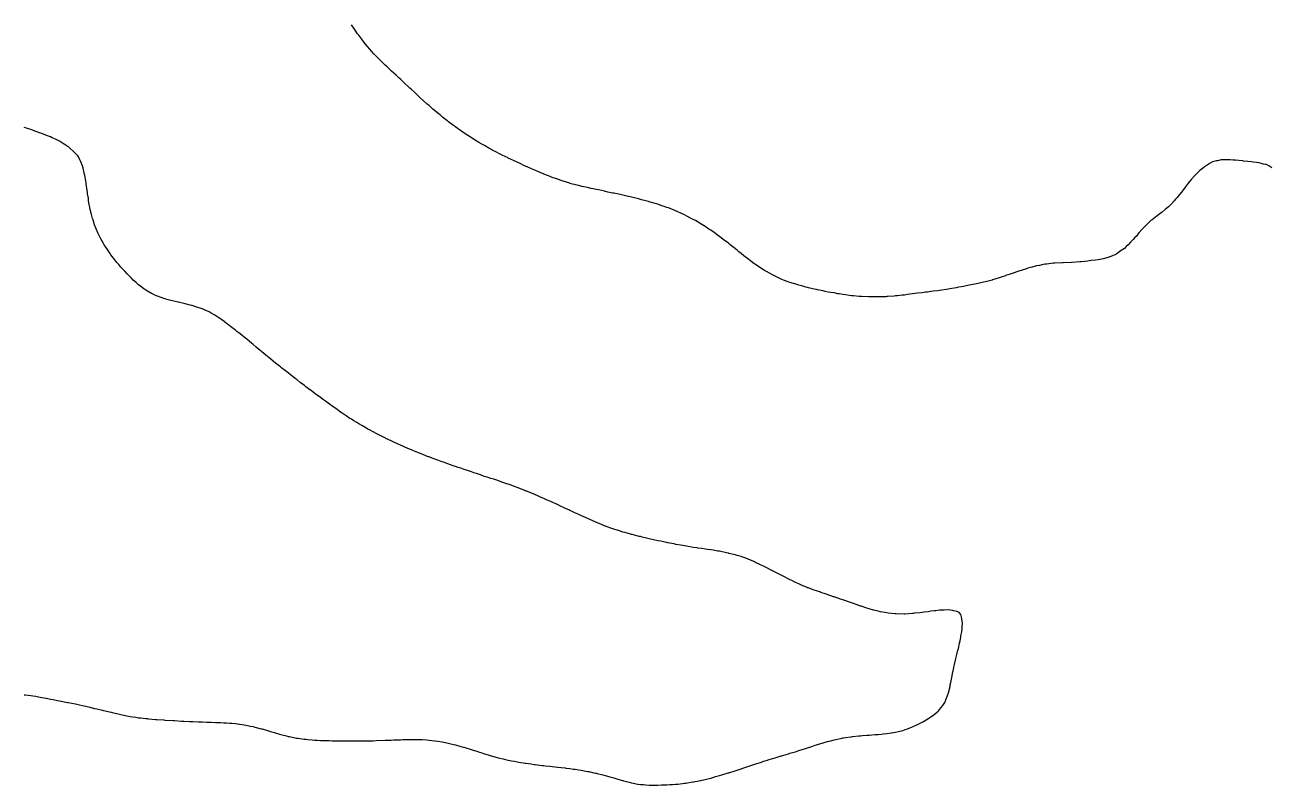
# Model space of a CAD drawing. Extents: x -717077 to -715000, y -984627 to -984000.
# Drawn here: x -715283.4 to -715141.9, y -984086.9 to -984000.5 of the extents above; entities that cross this region are included whole.
import ezdxf

# ---------------------------------------------------------------- set-up
doc = ezdxf.new("R2010")
doc.units = 0
doc.layers.add('buffer_B1_0_1_clip', color=7, linetype='Continuous')

msp = doc.modelspace()

# ---------------------------------------------------------------- linework, layer by layer
at = {"layer": 'buffer_B1_0_1_clip'}
for points in [[(-715232.49, -984013.46), (-715232.61, -984013.38), (-715233.07, -984013.07), (-715233.49, -984012.8), (-715233.67, -984012.68), (-715233.94, -984012.5), (-715234.26, -984012.26), (-715234.49, -984012.1), (-715234.84, -984011.84), (-715235.3, -984011.5), (-715235.41, -984011.42), (-715235.49, -984011.35), (-715235.96, -984010.97), (-715236.25, -984010.74), (-715236.49, -984010.55), (-715236.52, -984010.53), (-715236.55, -984010.5), (-715237.05, -984010.06), (-715237.49, -984009.68), (-715237.59, -984009.6), (-715237.7, -984009.5), (-715238.11, -984009.12), (-715238.49, -984008.78), (-715238.64, -984008.65), (-715238.8, -984008.5), (-715239.16, -984008.16), (-715239.49, -984007.85), (-715239.67, -984007.68), (-715239.87, -984007.5), (-715240.19, -984007.19), (-715240.49, -984006.92), (-715240.71, -984006.71), (-715240.94, -984006.5), (-715241.23, -984006.23), (-715241.49, -984006), (-715241.75, -984005.75), (-715242.03, -984005.5), (-715242.27, -984005.27), (-715242.49, -984005.07), (-715242.78, -984004.78), (-715243.06, -984004.5), (-715243.28, -984004.28), (-715243.49, -984004.07), (-715243.77, -984003.77), (-715244.02, -984003.5), (-715244.24, -984003.24), (-715244.49, -984002.96), (-715244.7, -984002.7), (-715244.86, -984002.5), (-715245.14, -984002.14), (-715245.49, -984001.67), (-715245.57, -984001.57), (-715245.62, -984001.5), (-715245.89, -984001.1), (-715245.97, -984000.98), (-715246.31, -984000.5)], [(-715283.49, -984076.63), (-715283.34, -984076.65), (-715282.72, -984076.73), (-715282.49, -984076.76), (-715282.18, -984076.81), (-715281.86, -984076.87), (-715281.49, -984076.93), (-715281.02, -984077.03), (-715280.95, -984077.04), (-715280.49, -984077.13), (-715280.18, -984077.19), (-715279.71, -984077.28), (-715279.49, -984077.32), (-715278.56, -984077.5), (-715278.5, -984077.51), (-715278.49, -984077.51), (-715278.48, -984077.52), (-715277.67, -984077.68), (-715277.49, -984077.71), (-715277.22, -984077.78), (-715276.85, -984077.86), (-715276.49, -984077.94), (-715276.04, -984078.05), (-715275.91, -984078.08), (-715275.49, -984078.18), (-715275.23, -984078.24), (-715274.6, -984078.39), (-715274.49, -984078.42), (-715274.43, -984078.43), (-715274.14, -984078.5), (-715273.62, -984078.62), (-715273.49, -984078.65), (-715273.29, -984078.7), (-715272.8, -984078.81), (-715272.49, -984078.88), (-715272.01, -984078.98), (-715271.98, -984078.99), (-715271.49, -984079.09), (-715271.14, -984079.14), (-715270.8, -984079.19), (-715270.49, -984079.24), (-715270.26, -984079.27), (-715269.67, -984079.33), (-715269.49, -984079.35), (-715269.35, -984079.36), (-715268.57, -984079.43), (-715268.49, -984079.43), (-715268.43, -984079.44), (-715267.62, -984079.5), (-715267.5, -984079.51), (-715267.49, -984079.51), (-715267.48, -984079.51), (-715266.56, -984079.57), (-715266.49, -984079.57), (-715266.42, -984079.58), (-715265.62, -984079.62), (-715265.49, -984079.63), (-715265.36, -984079.64), (-715264.66, -984079.67), (-715264.49, -984079.67), (-715264.32, -984079.68), (-715263.7, -984079.71), (-715263.49, -984079.71), (-715263.27, -984079.72), (-715262.73, -984079.74), (-715262.49, -984079.75), (-715262.24, -984079.75), (-715261.77, -984079.77), (-715261.49, -984079.78), (-715261.2, -984079.79), (-715260.81, -984079.82), (-715260.49, -984079.83), (-715260.13, -984079.86), (-715259.88, -984079.88), (-715259.49, -984079.92), (-715259.01, -984079.98), (-715258.98, -984079.99), (-715258.49, -984080.05), (-715258.12, -984080.13), (-715257.8, -984080.2), (-715257.49, -984080.26), (-715257.3, -984080.31), (-715256.55, -984080.5), (-715256.51, -984080.51), (-715256.49, -984080.51), (-715256.47, -984080.52), (-715255.73, -984080.73), (-715255.49, -984080.81), (-715255.06, -984080.93), (-715254.96, -984080.96), (-715254.49, -984081.1), (-715254.18, -984081.19), (-715253.67, -984081.32), (-715253.49, -984081.37), (-715253.39, -984081.39), (-715252.87, -984081.5), (-715252.56, -984081.56), (-715252.49, -984081.57), (-715252.41, -984081.58), (-715251.68, -984081.68), (-715251.49, -984081.7), (-715251.28, -984081.72), (-715250.76, -984081.76), (-715250.49, -984081.78), (-715250.2, -984081.79), (-715249.81, -984081.82), (-715249.49, -984081.83), (-715249.16, -984081.84), (-715248.84, -984081.85), (-715248.49, -984081.86), (-715248.13, -984081.86), (-715247.86, -984081.87), (-715247.49, -984081.87), (-715247.12, -984081.88), (-715246.88, -984081.88), (-715246.49, -984081.89), (-715246.11, -984081.89), (-715245.88, -984081.89), (-715245.49, -984081.89), (-715245.11, -984081.88), (-715244.87, -984081.88), (-715244.49, -984081.87), (-715244.13, -984081.86), (-715243.85, -984081.86), (-715243.49, -984081.85), (-715242.49, -984081.81), (-715242.19, -984081.8), (-715241.78, -984081.78), (-715241.49, -984081.77), (-715241.23, -984081.76), (-715240.73, -984081.74), (-715240.49, -984081.73), (-715240.27, -984081.72), (-715239.7, -984081.71), (-715239.49, -984081.71), (-715239.29, -984081.71), (-715238.7, -984081.71), (-715238.49, -984081.71), (-715238.26, -984081.73), (-715237.75, -984081.76), (-715237.49, -984081.78), (-715237.17, -984081.82), (-715236.85, -984081.86), (-715236.49, -984081.91), (-715236, -984081.99), (-715235.99, -984082), (-715235.49, -984082.09), (-715235.16, -984082.16), (-715234.71, -984082.28), (-715234.49, -984082.33), (-715234.36, -984082.36), (-715233.87, -984082.5), (-715233.58, -984082.58), (-715233.49, -984082.61), (-715233.33, -984082.67), (-715232.82, -984082.82), (-715232.49, -984082.93), (-715232.06, -984083.06), (-715231.86, -984083.13), (-715231.49, -984083.25), (-715231.3, -984083.3), (-715230.67, -984083.5), (-715230.54, -984083.54), (-715230.49, -984083.56), (-715230.42, -984083.58), (-715229.75, -984083.76), (-715229.49, -984083.83), (-715229.06, -984083.93), (-715228.95, -984083.95), (-715228.49, -984084.06), (-715228.12, -984084.13), (-715227.8, -984084.2), (-715227.49, -984084.25), (-715227.28, -984084.29), (-715226.59, -984084.4), (-715226.49, -984084.42), (-715225.9, -984084.5), (-715225.54, -984084.55), (-715225.49, -984084.56), (-715225.43, -984084.56), (-715224.66, -984084.66), (-715224.49, -984084.68), (-715224.29, -984084.71), (-715223.76, -984084.77), (-715223.49, -984084.8), (-715223.16, -984084.84), (-715222.86, -984084.87), (-715222.49, -984084.91), (-715222.03, -984084.96), (-715221.96, -984084.97), (-715221.49, -984085.02), (-715221.07, -984085.08), (-715220.88, -984085.11), (-715220.49, -984085.16), (-715220.2, -984085.21), (-715219.68, -984085.31), (-715219.49, -984085.34), (-715219.36, -984085.37), (-715218.77, -984085.5), (-715218.54, -984085.55), (-715218.49, -984085.56), (-715218.41, -984085.58), (-715217.74, -984085.75), (-715217.49, -984085.81), (-715217.06, -984085.93), (-715216.95, -984085.96), (-715216.49, -984086.09), (-715216.17, -984086.18), (-715215.67, -984086.33), (-715215.49, -984086.38), (-715215.4, -984086.4), (-715215.05, -984086.5), (-715214.62, -984086.62), (-715214.49, -984086.66), (-715214.3, -984086.69), (-715213.77, -984086.78), (-715213.49, -984086.82), (-715213.15, -984086.85), (-715212.86, -984086.87), (-715212.49, -984086.9), (-715212.09, -984086.9), (-715211.9, -984086.9), (-715211.49, -984086.9), (-715211.1, -984086.89), (-715210.88, -984086.89), (-715210.49, -984086.88), (-715210.14, -984086.85), (-715209.82, -984086.83), (-715209.49, -984086.81), (-715209.22, -984086.78), (-715208.71, -984086.72), (-715208.49, -984086.69), (-715208.32, -984086.67), (-715207.54, -984086.55), (-715207.49, -984086.54), (-715207.46, -984086.53), (-715207.28, -984086.5), (-715206.62, -984086.37), (-715206.49, -984086.34), (-715206.29, -984086.29), (-715205.81, -984086.18), (-715205.49, -984086.1), (-715205.03, -984085.97), (-715204.94, -984085.94), (-715204.49, -984085.82), (-715204.25, -984085.74), (-715203.51, -984085.52), (-715203.49, -984085.51), (-715203.48, -984085.51), (-715203.45, -984085.5), (-715202.72, -984085.27), (-715202.49, -984085.2), (-715202.04, -984085.05), (-715201.97, -984085.02), (-715201.49, -984084.87), (-715200.49, -984084.54), (-715200.47, -984084.53), (-715200.38, -984084.5), (-715199.72, -984084.28), (-715199.49, -984084.2), (-715199.06, -984084.07), (-715198.96, -984084.04), (-715198.49, -984083.89), (-715198.19, -984083.8), (-715197.62, -984083.63), (-715197.49, -984083.59), (-715197.42, -984083.57), (-715197.18, -984083.5), (-715196.65, -984083.34), (-715196.49, -984083.29), (-715196.2, -984083.2), (-715195.88, -984083.11), (-715195.49, -984082.99), (-715195.12, -984082.87), (-715194.74, -984082.74), (-715194.49, -984082.66), (-715194.37, -984082.63), (-715194, -984082.5), (-715193.62, -984082.37), (-715193.49, -984082.32), (-715193.25, -984082.25), (-715192.85, -984082.14), (-715192.49, -984082.03), (-715192.07, -984081.92), (-715191.85, -984081.86), (-715191.49, -984081.76), (-715191.27, -984081.72), (-715190.56, -984081.57), (-715190.49, -984081.55), (-715190.45, -984081.55), (-715190.14, -984081.5), (-715189.58, -984081.41), (-715189.49, -984081.4), (-715189.38, -984081.38), (-715188.68, -984081.31), (-715188.49, -984081.29), (-715188.26, -984081.27), (-715187.76, -984081.24), (-715187.49, -984081.21), (-715187.18, -984081.19), (-715186.83, -984081.17), (-715186.49, -984081.14), (-715186.09, -984081.1), (-715185.91, -984081.09), (-715185.49, -984081.05), (-715185.01, -984080.98), (-715184.97, -984080.97), (-715184.49, -984080.9), (-715184.17, -984080.82), (-715183.67, -984080.68), (-715183.49, -984080.63), (-715183.4, -984080.6), (-715183.14, -984080.5), (-715182.68, -984080.31), (-715182.49, -984080.24), (-715181.99, -984080), (-715181.99, -984080), (-715181.49, -984079.76), (-715181.33, -984079.67), (-715181.03, -984079.5), (-715180.7, -984079.29), (-715180.49, -984079.14), (-715180.12, -984078.87), (-715179.65, -984078.5), (-715179.57, -984078.42), (-715179.49, -984078.33), (-715179.12, -984077.87), (-715178.89, -984077.5), (-715178.77, -984077.22), (-715178.53, -984076.53), (-715178.51, -984076.5), (-715178.51, -984076.49), (-715178.49, -984076.43), (-715178.31, -984075.68), (-715178.28, -984075.5), (-715178.22, -984075.23), (-715178.14, -984074.85), (-715178.08, -984074.5), (-715177.98, -984074.01), (-715177.97, -984073.98), (-715177.88, -984073.5), (-715177.81, -984073.19), (-715177.69, -984072.7), (-715177.65, -984072.5), (-715177.62, -984072.37), (-715177.49, -984071.91), (-715177.41, -984071.58), (-715177.39, -984071.5), (-715177.36, -984071.36), (-715177.23, -984070.76), (-715177.16, -984070.5), (-715177.09, -984070.09), (-715177.07, -984069.93), (-715176.98, -984069.5), (-715176.95, -984069.05), (-715176.93, -984068.93), (-715176.89, -984068.5), (-715176.97, -984068.02), (-715176.97, -984067.98), (-715177.09, -984067.5), (-715177.27, -984067.28), (-715177.49, -984067.16), (-715177.91, -984067.09), (-715178.04, -984067.05), (-715178.49, -984066.99), (-715178.98, -984067.01), (-715179, -984067.01), (-715179.49, -984067.03), (-715179.91, -984067.09), (-715180.09, -984067.1), (-715180.49, -984067.15), (-715180.8, -984067.2), (-715181.24, -984067.24), (-715181.49, -984067.28), (-715181.69, -984067.31), (-715182.37, -984067.38), (-715182.49, -984067.39), (-715182.59, -984067.4), (-715183.45, -984067.46), (-715183.49, -984067.46), (-715183.53, -984067.46), (-715184.43, -984067.44), (-715184.49, -984067.44), (-715184.56, -984067.43), (-715185.34, -984067.35), (-715185.49, -984067.34), (-715185.7, -984067.3), (-715186.2, -984067.2), (-715186.49, -984067.15), (-715186.98, -984067.02), (-715187, -984067.01), (-715187.49, -984066.88), (-715187.78, -984066.78), (-715188.41, -984066.58), (-715188.49, -984066.56), (-715188.54, -984066.54), (-715188.66, -984066.5), (-715189.28, -984066.28), (-715189.49, -984066.2), (-715190.49, -984065.85), (-715190.76, -984065.76), (-715191.48, -984065.52), (-715191.49, -984065.51), (-715191.5, -984065.51), (-715191.53, -984065.5), (-715192.25, -984065.25), (-715192.49, -984065.17), (-715192.99, -984065), (-715193, -984064.99), (-715193.49, -984064.82), (-715193.73, -984064.74), (-715194.41, -984064.5), (-715194.47, -984064.48), (-715194.49, -984064.47), (-715194.55, -984064.44), (-715195.17, -984064.18), (-715195.49, -984064.04), (-715195.86, -984063.87), (-715196.36, -984063.63), (-715196.49, -984063.57), (-715196.54, -984063.55), (-715196.63, -984063.5), (-715197.2, -984063.21), (-715197.49, -984063.06), (-715197.86, -984062.87), (-715198.41, -984062.59), (-715198.49, -984062.54), (-715198.52, -984062.53), (-715198.57, -984062.5), (-715199.18, -984062.19), (-715199.49, -984062.03), (-715199.85, -984061.85), (-715200.41, -984061.59), (-715200.49, -984061.54), (-715200.52, -984061.53), (-715200.59, -984061.5), (-715201.23, -984061.23), (-715201.49, -984061.12), (-715201.96, -984060.97), (-715202.05, -984060.94), (-715202.49, -984060.8), (-715202.73, -984060.74), (-715203.43, -984060.57), (-715203.49, -984060.55), (-715203.53, -984060.54), (-715203.72, -984060.5), (-715204.35, -984060.36), (-715204.49, -984060.33), (-715204.69, -984060.3), (-715205.21, -984060.21), (-715205.49, -984060.17), (-715205.88, -984060.12), (-715206.08, -984060.09), (-715206.49, -984060.03), (-715206.95, -984059.96), (-715207.05, -984059.95), (-715207.49, -984059.88), (-715207.82, -984059.82), (-715208.24, -984059.76), (-715208.49, -984059.71), (-715208.67, -984059.68), (-715209.45, -984059.55), (-715209.49, -984059.54), (-715209.53, -984059.53), (-715209.68, -984059.5), (-715210.36, -984059.36), (-715210.49, -984059.34), (-715210.69, -984059.3), (-715211.18, -984059.19), (-715211.49, -984059.13), (-715211.98, -984059.01), (-715212, -984059.01), (-715212.49, -984058.9), (-715212.81, -984058.82), (-715213.28, -984058.71), (-715213.49, -984058.66), (-715213.62, -984058.63), (-715214.14, -984058.5), (-715214.42, -984058.43), (-715214.49, -984058.41), (-715214.61, -984058.38), (-715215.21, -984058.21), (-715215.49, -984058.14), (-715215.98, -984057.98), (-715216.02, -984057.97), (-715216.49, -984057.82), (-715216.73, -984057.74), (-715217.38, -984057.5), (-715217.46, -984057.47), (-715217.49, -984057.46), (-715217.57, -984057.43), (-715218.17, -984057.18), (-715218.49, -984057.04), (-715218.87, -984056.88), (-715219.3, -984056.69), (-715219.49, -984056.61), (-715219.57, -984056.57), (-715219.74, -984056.5), (-715220.25, -984056.26), (-715220.49, -984056.15), (-715220.94, -984055.94), (-715221.15, -984055.85), (-715221.49, -984055.69), (-715221.62, -984055.63), (-715221.9, -984055.5), (-715222.3, -984055.31), (-715222.49, -984055.22), (-715222.98, -984054.99), (-715223.02, -984054.98), (-715223.49, -984054.76), (-715223.67, -984054.68), (-715224.09, -984054.5), (-715224.37, -984054.37), (-715224.82, -984054.17), (-715225.06, -984054.06), (-715225.49, -984053.88), (-715225.76, -984053.77), (-715226.43, -984053.5), (-715226.47, -984053.48), (-715226.49, -984053.47), (-715226.54, -984053.45), (-715227.19, -984053.19), (-715227.49, -984053.07), (-715227.91, -984052.92), (-715228.16, -984052.83), (-715228.49, -984052.71), (-715228.65, -984052.66), (-715229.12, -984052.5), (-715229.4, -984052.4), (-715229.69, -984052.3), (-715230.14, -984052.15), (-715230.49, -984052.04), (-715230.9, -984051.9), (-715231.18, -984051.81), (-715231.49, -984051.71), (-715231.65, -984051.65), (-715232.12, -984051.5), (-715232.4, -984051.4), (-715232.49, -984051.37), (-715232.68, -984051.31), (-715233.14, -984051.15), (-715233.49, -984051.04), (-715233.89, -984050.9), (-715234.2, -984050.79), (-715234.49, -984050.69), (-715234.63, -984050.64), (-715235.05, -984050.5), (-715235.37, -984050.38), (-715235.49, -984050.34), (-715235.75, -984050.24), (-715236.11, -984050.11), (-715236.49, -984049.97), (-715236.84, -984049.84), (-715237.32, -984049.67), (-715237.49, -984049.61), (-715237.57, -984049.58), (-715237.78, -984049.5), (-715238.29, -984049.3), (-715238.49, -984049.22), (-715238.97, -984049.02), (-715239, -984049.01), (-715239.49, -984048.81), (-715239.71, -984048.72), (-715240.23, -984048.5), (-715240.41, -984048.42), (-715240.49, -984048.38), (-715240.72, -984048.28), (-715241.09, -984048.1), (-715241.49, -984047.92), (-715241.78, -984047.78), (-715242.39, -984047.5), (-715242.46, -984047.46), (-715242.49, -984047.45), (-715242.6, -984047.4), (-715243.12, -984047.13), (-715243.49, -984046.94), (-715243.78, -984046.79), (-715244.35, -984046.5), (-715244.44, -984046.45), (-715244.49, -984046.42), (-715244.69, -984046.31), (-715245.07, -984046.08), (-715245.49, -984045.84), (-715245.7, -984045.71), (-715246.05, -984045.5), (-715246.32, -984045.33), (-715246.49, -984045.22), (-715246.92, -984044.93), (-715247.35, -984044.64), (-715247.49, -984044.55), (-715247.52, -984044.53), (-715247.56, -984044.5), (-715248.1, -984044.11), (-715248.49, -984043.83), (-715248.69, -984043.69), (-715248.96, -984043.5), (-715249.26, -984043.27), (-715249.49, -984043.1), (-715249.84, -984042.85), (-715250.32, -984042.5), (-715250.42, -984042.42), (-715250.49, -984042.37), (-715250.99, -984041.99), (-715251.04, -984041.96), (-715251.49, -984041.62), (-715251.56, -984041.57), (-715251.65, -984041.5), (-715252.12, -984041.13), (-715252.49, -984040.85), (-715252.69, -984040.7), (-715252.95, -984040.5), (-715253.25, -984040.26), (-715253.49, -984040.06), (-715253.81, -984039.81), (-715254.22, -984039.5), (-715254.37, -984039.37), (-715254.49, -984039.27), (-715254.92, -984038.93), (-715255.46, -984038.5), (-715255.48, -984038.48), (-715255.49, -984038.47), (-715255.65, -984038.34), (-715256.02, -984038.03), (-715256.49, -984037.65), (-715256.58, -984037.58), (-715256.68, -984037.5), (-715257.12, -984037.13), (-715257.49, -984036.82), (-715257.67, -984036.67), (-715257.88, -984036.5), (-715258.21, -984036.22), (-715258.49, -984036), (-715258.76, -984035.77), (-715259.1, -984035.5), (-715259.32, -984035.33), (-715259.49, -984035.19), (-715259.88, -984034.88), (-715260.39, -984034.5), (-715260.45, -984034.45), (-715260.49, -984034.42), (-715260.78, -984034.21), (-715261.03, -984034.03), (-715261.49, -984033.71), (-715261.62, -984033.63), (-715261.83, -984033.5), (-715262.25, -984033.25), (-715262.49, -984033.12), (-715262.92, -984032.92), (-715263.17, -984032.82), (-715263.49, -984032.69), (-715263.63, -984032.64), (-715264.09, -984032.5), (-715264.4, -984032.41), (-715264.49, -984032.38), (-715264.65, -984032.34), (-715265.2, -984032.2), (-715265.49, -984032.13), (-715265.97, -984032.02), (-715266.01, -984032.01), (-715266.49, -984031.91), (-715266.82, -984031.82), (-715267.29, -984031.7), (-715267.49, -984031.65), (-715267.61, -984031.61), (-715267.93, -984031.5), (-715268.34, -984031.35), (-715268.49, -984031.29), (-715268.93, -984031.06), (-715269.01, -984031.02), (-715269.49, -984030.76), (-715269.65, -984030.66), (-715269.88, -984030.5), (-715270.23, -984030.24), (-715270.49, -984030.04), (-715270.78, -984029.78), (-715271.09, -984029.5), (-715271.29, -984029.3), (-715271.49, -984029.11), (-715271.79, -984028.79), (-715272.07, -984028.5), (-715272.27, -984028.27), (-715272.49, -984028.03), (-715272.74, -984027.74), (-715272.95, -984027.5), (-715273.19, -984027.19), (-715273.49, -984026.81), (-715273.63, -984026.63), (-715273.73, -984026.5), (-715274.04, -984026.04), (-715274.22, -984025.77), (-715274.4, -984025.5), (-715274.44, -984025.44), (-715274.49, -984025.35), (-715274.79, -984024.8), (-715274.95, -984024.5), (-715275.12, -984024.13), (-715275.32, -984023.67), (-715275.4, -984023.5), (-715275.42, -984023.43), (-715275.49, -984023.22), (-715275.67, -984022.67), (-715275.73, -984022.5), (-715275.8, -984022.19), (-715275.88, -984021.89), (-715275.98, -984021.5), (-715276.06, -984021.06), (-715276.09, -984020.9), (-715276.17, -984020.5), (-715276.2, -984020.21), (-715276.28, -984019.71), (-715276.31, -984019.5), (-715276.33, -984019.34), (-715276.44, -984018.55), (-715276.45, -984018.5), (-715276.46, -984018.46), (-715276.49, -984018.23), (-715276.6, -984017.6), (-715276.62, -984017.5), (-715276.66, -984017.33), (-715276.79, -984016.8), (-715276.88, -984016.5), (-715277.05, -984016.06), (-715277.15, -984015.84), (-715277.3, -984015.5), (-715277.38, -984015.39), (-715277.49, -984015.26), (-715277.87, -984014.88), (-715278.29, -984014.5), (-715278.41, -984014.41), (-715278.49, -984014.35), (-715278.93, -984014.07), (-715279.01, -984014.01), (-715279.49, -984013.72), (-715279.64, -984013.64), (-715279.93, -984013.5), (-715280.31, -984013.32), (-715280.49, -984013.23), (-715280.94, -984013.06), (-715281.02, -984013.02), (-715281.49, -984012.84), (-715281.74, -984012.75), (-715282.45, -984012.5), (-715282.48, -984012.49), (-715282.49, -984012.48), (-715282.52, -984012.48), (-715283.23, -984012.24), (-715283.49, -984012.15)], [(-715141.74, -984016.74), (-715142.11, -984016.5), (-715142.37, -984016.38), (-715142.49, -984016.35), (-715142.68, -984016.32), (-715143.19, -984016.19), (-715143.49, -984016.15), (-715143.89, -984016.1), (-715144.07, -984016.07), (-715144.49, -984016.02), (-715144.96, -984015.97), (-715145.03, -984015.96), (-715145.49, -984015.91), (-715145.87, -984015.88), (-715146.14, -984015.86), (-715146.49, -984015.83), (-715146.83, -984015.84), (-715147.15, -984015.84), (-715147.49, -984015.85), (-715147.94, -984015.95), (-715148.03, -984015.96), (-715148.49, -984016.08), (-715148.77, -984016.23), (-715149.2, -984016.5), (-715149.38, -984016.61), (-715149.49, -984016.69), (-715149.93, -984017.06), (-715150.39, -984017.5), (-715150.44, -984017.55), (-715150.49, -984017.6), (-715150.91, -984018.08), (-715151.25, -984018.5), (-715151.36, -984018.63), (-715151.49, -984018.81), (-715151.8, -984019.19), (-715152.03, -984019.5), (-715152.23, -984019.76), (-715152.49, -984020.11), (-715152.68, -984020.31), (-715152.85, -984020.5), (-715153.16, -984020.83), (-715153.49, -984021.19), (-715153.67, -984021.33), (-715153.87, -984021.5), (-715154.22, -984021.77), (-715154.49, -984021.99), (-715154.79, -984022.2), (-715155.16, -984022.5), (-715155.35, -984022.64), (-715155.49, -984022.75), (-715155.88, -984023.12), (-715156.25, -984023.5), (-715156.38, -984023.62), (-715156.49, -984023.73), (-715156.85, -984024.14), (-715157.14, -984024.5), (-715157.31, -984024.68), (-715157.49, -984024.88), (-715157.8, -984025.2), (-715158.08, -984025.5), (-715158.29, -984025.7), (-715158.49, -984025.9), (-715158.85, -984026.15), (-715159.32, -984026.5), (-715159.43, -984026.57), (-715159.49, -984026.61), (-715159.68, -984026.68), (-715160.14, -984026.85), (-715160.49, -984026.99), (-715160.92, -984027.07), (-715161.11, -984027.11), (-715161.49, -984027.19), (-715161.77, -984027.23), (-715162.29, -984027.29), (-715162.49, -984027.32), (-715162.65, -984027.34), (-715163.42, -984027.42), (-715163.49, -984027.43), (-715163.55, -984027.44), (-715164.45, -984027.5), (-715164.49, -984027.5), (-715164.49, -984027.5), (-715164.5, -984027.5), (-715165.46, -984027.53), (-715165.49, -984027.53), (-715165.53, -984027.54), (-715166.41, -984027.58), (-715166.49, -984027.58), (-715166.59, -984027.6), (-715167.31, -984027.68), (-715167.49, -984027.7), (-715167.74, -984027.75), (-715168.16, -984027.83), (-715168.49, -984027.89), (-715168.97, -984028.02), (-715169.03, -984028.03), (-715169.49, -984028.16), (-715169.75, -984028.25), (-715170.48, -984028.49), (-715170.49, -984028.49), (-715170.5, -984028.5), (-715170.51, -984028.5), (-715171.24, -984028.75), (-715171.49, -984028.83), (-715171.99, -984029), (-715172, -984029.01), (-715172.49, -984029.17), (-715172.74, -984029.25), (-715173.48, -984029.49), (-715173.49, -984029.49), (-715173.5, -984029.49), (-715173.52, -984029.5), (-715174.29, -984029.7), (-715174.49, -984029.75), (-715174.82, -984029.82), (-715175.11, -984029.88), (-715175.49, -984029.97), (-715175.94, -984030.06), (-715176.08, -984030.09), (-715176.49, -984030.17), (-715176.78, -984030.22), (-715177.31, -984030.32), (-715177.49, -984030.35), (-715177.62, -984030.37), (-715178.32, -984030.5), (-715178.47, -984030.52), (-715178.49, -984030.53), (-715179.49, -984030.68), (-715179.7, -984030.71), (-715180.21, -984030.78), (-715180.49, -984030.82), (-715180.86, -984030.86), (-715181.1, -984030.89), (-715181.49, -984030.94), (-715181.99, -984031.01), (-715182, -984031.01), (-715182.87, -984031.12), (-715183.15, -984031.15), (-715183.49, -984031.2), (-715183.76, -984031.23), (-715184.27, -984031.28), (-715184.49, -984031.31), (-715184.67, -984031.32), (-715185.36, -984031.37), (-715185.49, -984031.38), (-715185.61, -984031.39), (-715186.41, -984031.42), (-715186.49, -984031.42), (-715186.57, -984031.42), (-715187.41, -984031.42), (-715187.49, -984031.42), (-715187.58, -984031.41), (-715188.37, -984031.38), (-715188.49, -984031.37), (-715188.64, -984031.36), (-715189.29, -984031.3), (-715189.49, -984031.28), (-715189.75, -984031.24), (-715190.18, -984031.18), (-715190.49, -984031.14), (-715190.92, -984031.07), (-715191.04, -984031.05), (-715191.49, -984030.97), (-715191.9, -984030.9), (-715192.14, -984030.86), (-715192.49, -984030.79), (-715192.74, -984030.74), (-715193.38, -984030.61), (-715193.49, -984030.59), (-715193.57, -984030.57), (-715193.89, -984030.5), (-715194.38, -984030.38), (-715194.49, -984030.35), (-715194.7, -984030.3), (-715195.16, -984030.17), (-715195.49, -984030.08), (-715195.94, -984029.94), (-715196.1, -984029.89), (-715196.49, -984029.77), (-715196.69, -984029.69), (-715197.21, -984029.5), (-715197.41, -984029.42), (-715197.49, -984029.39), (-715197.71, -984029.28), (-715198.09, -984029.1), (-715198.49, -984028.91), (-715198.76, -984028.77), (-715199.25, -984028.5), (-715199.4, -984028.41), (-715199.49, -984028.35), (-715200.49, -984027.68), (-715200.6, -984027.61), (-715200.76, -984027.5), (-715201.17, -984027.17), (-715201.73, -984026.74), (-715202.04, -984026.5), (-715202.29, -984026.29), (-715202.49, -984026.12), (-715202.84, -984025.84), (-715203.28, -984025.5), (-715203.4, -984025.4), (-715203.49, -984025.32), (-715203.95, -984024.96), (-715204.26, -984024.73), (-715204.49, -984024.56), (-715204.53, -984024.53), (-715204.58, -984024.5), (-715205.1, -984024.11), (-715205.49, -984023.84), (-715205.7, -984023.7), (-715206.02, -984023.5), (-715206.3, -984023.31), (-715206.49, -984023.18), (-715206.92, -984022.93), (-715207.24, -984022.75), (-715207.49, -984022.61), (-715207.56, -984022.57), (-715207.71, -984022.5), (-715208.22, -984022.23), (-715208.49, -984022.09), (-715208.89, -984021.9), (-715209.25, -984021.75), (-715209.49, -984021.64), (-715209.59, -984021.6), (-715209.84, -984021.5), (-715210.3, -984021.31), (-715210.49, -984021.24), (-715210.89, -984021.1), (-715211.04, -984021.05), (-715211.49, -984020.89), (-715211.79, -984020.8), (-715212.35, -984020.64), (-715212.49, -984020.6), (-715212.57, -984020.58), (-715212.87, -984020.5), (-715213.36, -984020.37), (-715213.49, -984020.33), (-715213.71, -984020.28), (-715214.16, -984020.16), (-715214.49, -984020.09), (-715214.97, -984019.97), (-715215.03, -984019.96), (-715215.49, -984019.85), (-715215.78, -984019.79), (-715216.32, -984019.68), (-715216.49, -984019.64), (-715216.61, -984019.61), (-715217.17, -984019.5), (-715217.44, -984019.44), (-715217.49, -984019.43), (-715217.58, -984019.41), (-715218.26, -984019.26), (-715218.49, -984019.22), (-715218.85, -984019.14), (-715219.08, -984019.09), (-715219.49, -984019), (-715219.9, -984018.9), (-715220.14, -984018.85), (-715220.49, -984018.77), (-715220.71, -984018.71), (-715221.49, -984018.51), (-715221.49, -984018.5), (-715221.5, -984018.5), (-715221.51, -984018.5), (-715222.26, -984018.26), (-715222.49, -984018.19), (-715222.98, -984018.01), (-715223, -984018.01), (-715223.49, -984017.83), (-715223.73, -984017.74), (-715224.35, -984017.5), (-715224.45, -984017.46), (-715224.49, -984017.44), (-715224.6, -984017.39), (-715225.15, -984017.16), (-715225.49, -984017.01), (-715225.85, -984016.85), (-715226.36, -984016.63), (-715226.49, -984016.58), (-715226.55, -984016.55), (-715226.66, -984016.5), (-715227.23, -984016.23), (-715227.49, -984016.11), (-715227.91, -984015.91), (-715228.23, -984015.76), (-715228.49, -984015.64), (-715228.59, -984015.59), (-715228.79, -984015.5), (-715229.26, -984015.26), (-715229.49, -984015.14), (-715229.92, -984014.92), (-715230.24, -984014.76), (-715230.49, -984014.62), (-715230.57, -984014.58), (-715230.72, -984014.5), (-715231.21, -984014.21), (-715231.49, -984014.05), (-715231.84, -984013.85), (-715232.43, -984013.5), (-715232.47, -984013.47), (-715232.49, -984013.46)]]:
    msp.add_lwpolyline(points, dxfattribs=at)

doc.saveas('drawing.dxf')
